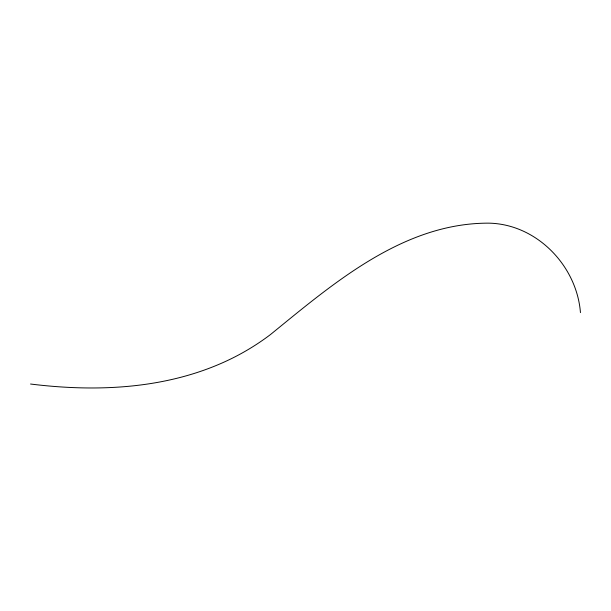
<?xml version="1.0" encoding="UTF-8"?>
<svg xmlns="http://www.w3.org/2000/svg" width="611" height="611" viewBox="0 0 611 611"><rect width="100%" height="100%" fill="white"/><g stroke="black" fill="none" stroke-linecap="round" stroke-linejoin="round"><path stroke-width="0.92" d="M30.55 384.021C98.592 392.468 170.767 388.963 233.066 357.825A243.239 221.098 4 0 0 270.474 334.553C333.209 283.535 403.199 222.87 488.838 223.152C536.664 224.077 576.807 265.709 580.45 312.626"/></g></svg>
